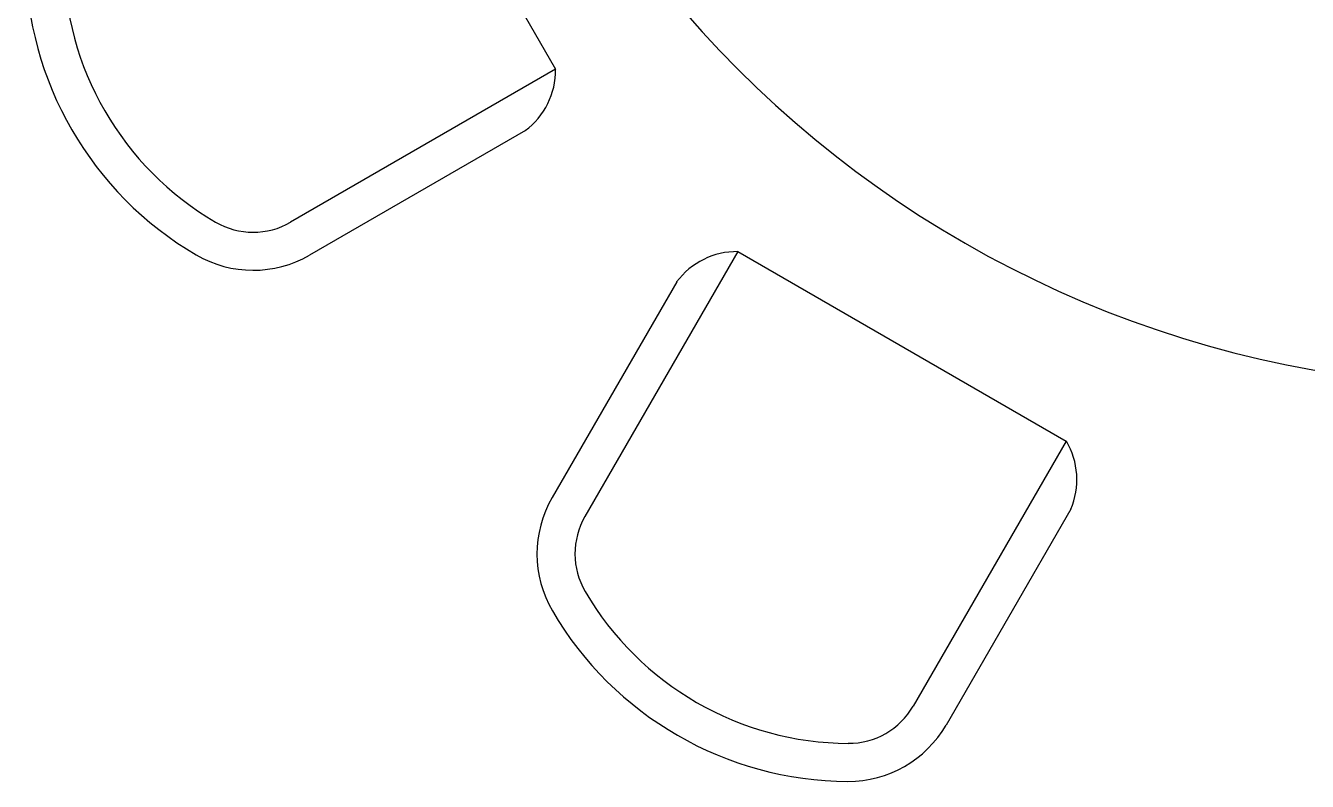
# Model space of a CAD drawing. Header units: inches. Extents: x -86493719 to 430035, y 21644 to 1519532.
# Drawn here: x 40779 to 42496, y 50821 to 51834 of the extents above; entities that cross this region are included whole.
import ezdxf

# ---------------------------------------------------------------- set-up
doc = ezdxf.new("R2010")
doc.units = ezdxf.units.IN
doc.header["$MEASUREMENT"] = 0
doc.layers.add('Cabinet', color=8, linetype='Continuous')

# ---------------------------------------------------------------- blocks, each defined once
blk = doc.blocks.new('meja mesyuarat')
at = {"color": 8}
for p, q in [((-1526, -587.8), (-1272, -1027.7)), ((-1272, -1027.7), (-1627.1, -1232.7)), ((-1312.6, -1109.8), (-1601.8, -1276.8)), ((-1027.7, -1272), (-1232.7, -1627.1)), ((-1027.7, -1272), (-587.8, -1526)), ((-1109.8, -1312.6), (-1276.8, -1601.8)), ((-587.8, -1526), (-792.8, -1881.1)), ((-581.9, -1617.4), (-748.8, -1906.6))]:
    blk.add_line(p, q, dxfattribs=at)
for centre, radius, start, end in [((0, 0), 1453.4, 90, 270), ((-1520.5, -877.9), 461.7, 180.3254, 239.6746), ((-1520.5, -877.9), 410.7, 180.283, 239.717), ((-1373.2, -1028.8), 101.2, 306.7783, 0.6019), ((-1677.1, -1146.1), 100, 239.717, 300), ((-1677.3, -1146), 151, 239.6746, 300), ((-1028.8, -1373.2), 101.2, 89.3981, 143.2217), ((-674.8, -1577.5), 101.2, 336.7783, 30.6019), ((-1146, -1677.3), 151, 150, 210.3254), ((-1146.1, -1677.1), 100, 150, 210.283), ((-877.9, -1520.5), 410.7, 210.283, 269.717), ((-877.9, -1520.5), 461.7, 210.3254, 269.6746), ((-879.4, -1831.1), 100, 269.717, 330), ((-879.6, -1831.1), 151, 269.6746, 330)]:
    blk.add_arc(centre, radius, start, end, dxfattribs=at)

msp = doc.modelspace()

# ---------------------------------------------------------------- block references
at = {"layer": 'Cabinet'}
msp.add_blockref('meja mesyuarat', (42761.1, 52803.6), dxfattribs=at)

doc.saveas('drawing.dxf')
